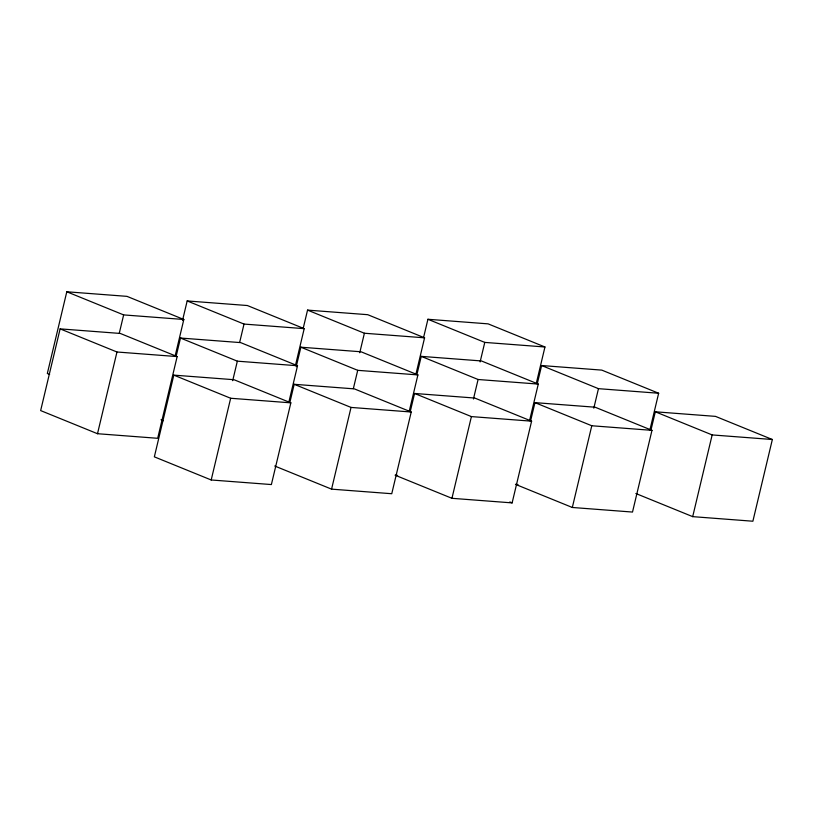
<?xml version="1.0" encoding="UTF-8"?>
<svg xmlns="http://www.w3.org/2000/svg" width="813" height="813" viewBox="0 0 813 813"><rect width="100%" height="100%" fill="white"/><g stroke="black" fill="none" stroke-linecap="round" stroke-linejoin="round"><path stroke-width="1.22" d="M175.11 356.074L183.829 319.489L126.98 296.359L66.798 291.776L47.327 373.492L49.644 374.437M60.121 328.869L40.65 410.585L97.499 433.715L157.681 438.298L177.153 356.582L120.304 333.452L60.121 328.869L116.97 351.999L177.153 356.582M119.287 333.198L123.647 314.905L183.829 319.489M97.499 433.715L116.97 351.999M182.519 320.454L187.173 300.942L247.355 305.525L304.204 328.655L295.495 365.25M176.136 356.328L180.496 338.035L240.678 342.619L297.528 365.748L288.808 402.333M173.809 375.128L154.348 456.845L211.197 479.975L271.379 484.558L290.851 402.841L234.002 379.712L173.809 375.128L230.658 398.258L290.851 402.841M239.662 342.364L244.022 324.072L304.204 328.655M232.691 380.677L237.345 361.165L297.528 365.748M211.197 479.975L230.658 398.258M303.188 328.401L307.548 310.109L367.73 314.692L424.579 337.822L415.87 374.417M296.217 366.714L300.871 347.202L361.053 351.785L417.902 374.915L409.183 411.5M289.834 402.587L294.184 384.295L354.377 388.878L411.226 412.008L391.754 493.725L331.572 489.141L274.723 466.012M359.742 352.751L364.397 333.239L424.579 337.822M353.36 388.624L357.72 370.332L417.902 374.915M331.572 489.141L351.033 407.425L411.226 412.008M423.563 337.568L427.923 319.275L488.105 323.859L544.954 346.988L536.245 383.584M416.886 374.661L421.246 356.368L481.428 360.952L538.277 384.082L529.558 420.667M410.209 411.754L414.569 393.462L474.751 398.045L531.6 421.175L512.129 502.891L451.947 498.308L395.098 475.178L397.608 475.371M480.117 361.917L484.772 342.405L544.954 346.988M473.44 399.01L478.095 379.498L538.277 384.082M451.947 498.308L471.408 416.591L531.6 421.175M537.261 383.827L541.621 365.535L601.803 370.118L658.652 393.248L649.933 429.843M530.584 420.921L534.944 402.628L595.126 407.211L651.975 430.341L632.504 512.058L572.322 507.475L515.472 484.345L517.983 484.538M593.815 408.177L598.47 388.665L658.652 393.248M572.322 507.475L591.783 425.758L651.975 430.341M650.959 430.087L655.319 411.795L715.501 416.378L772.35 439.508L752.879 521.224L692.696 516.641L635.847 493.511M692.696 516.641L712.158 434.925L772.35 439.508M427.923 319.275L484.772 342.405M541.621 365.535L598.47 388.665M655.319 411.795L712.158 434.925M307.548 310.109L364.397 333.239M421.246 356.368L478.095 379.498M534.944 402.628L591.783 425.758M187.173 300.942L244.022 324.072M300.871 347.202L357.72 370.332M414.569 393.462L471.408 416.591M66.798 291.776L123.647 314.905M180.496 338.035L237.345 361.165M294.184 384.295L351.033 407.425M509.812 501.946L512.129 502.891M161.025 419.752L163.342 420.697"/></g></svg>
